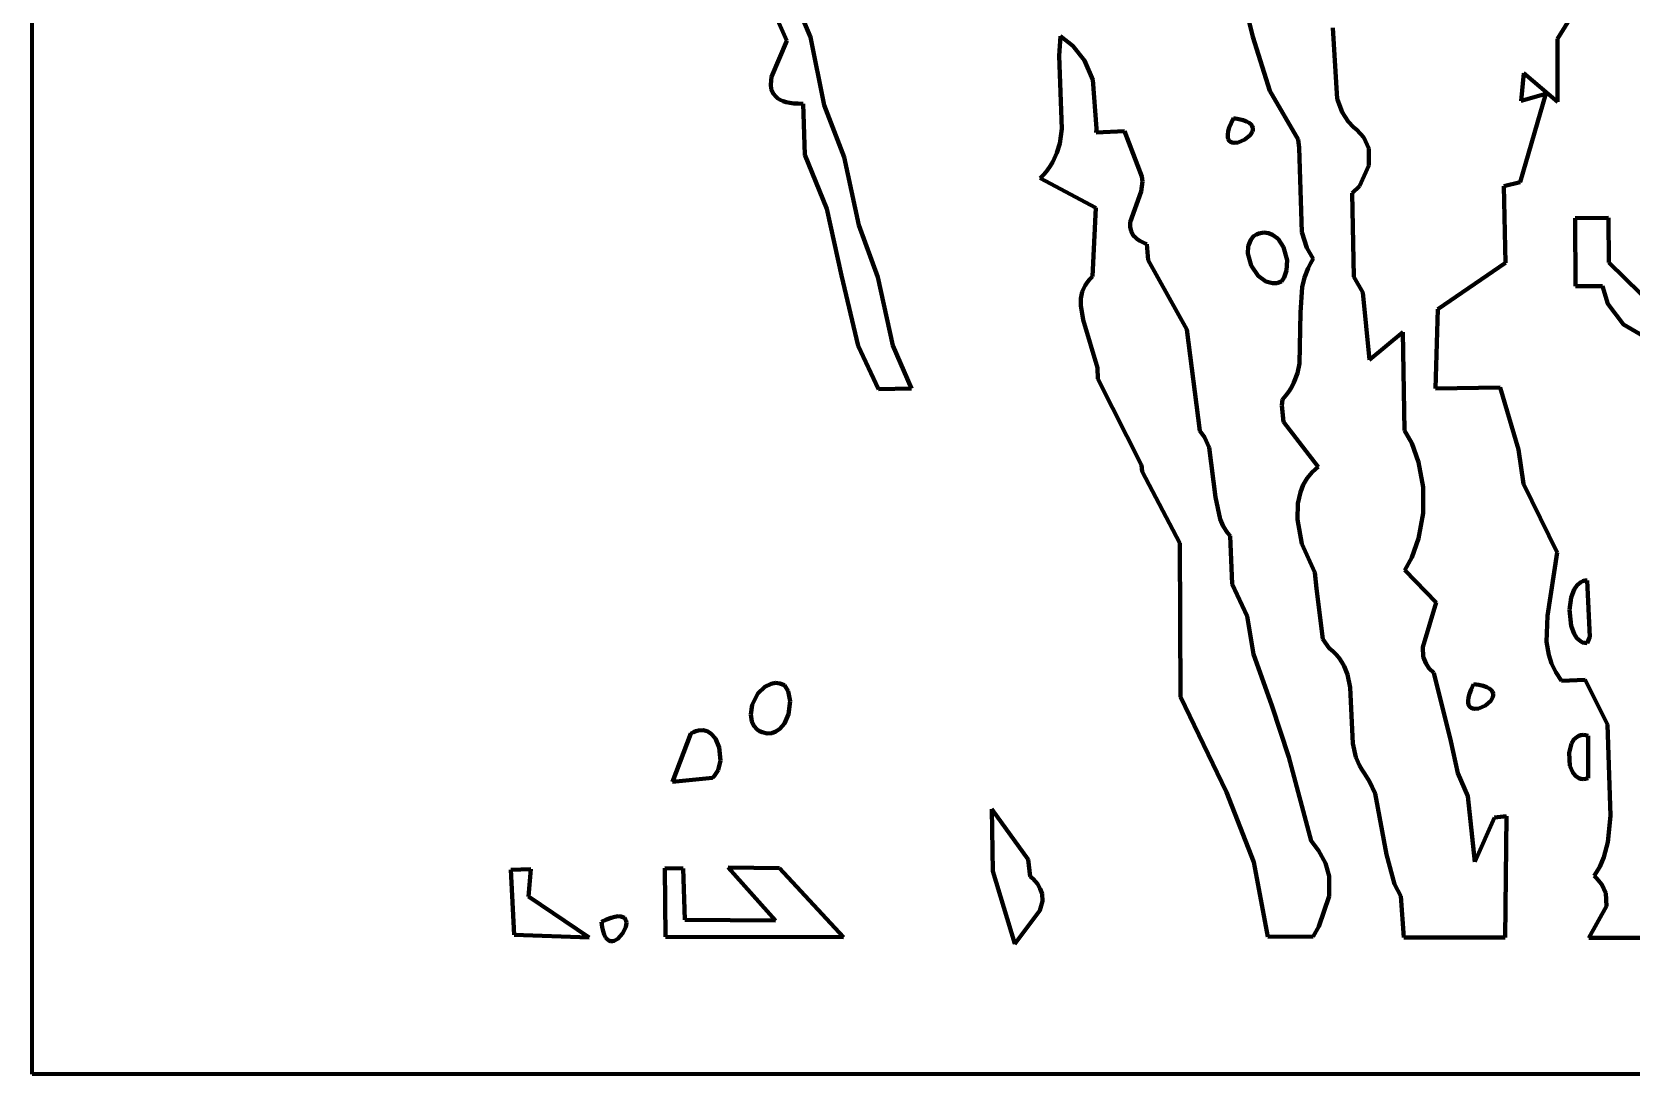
# Model space of a CAD drawing. Header units: millimetres. Extents: x 0 to 6.58, y 0 to 6.88.
# Drawn here: x 0 to 1.297, y 0 to 0.845 of the extents above; entities that cross this region are included whole.
import ezdxf

# ---------------------------------------------------------------- set-up
doc = ezdxf.new("R2010")
doc.units = ezdxf.units.MM
doc.layers.add('color#020202ff', color=7, linetype='CONTINUOUS', lineweight=100)
doc.layers.add('color#ffffffff', color=7, linetype='CONTINUOUS', lineweight=100)

msp = doc.modelspace()

# ---------------------------------------------------------------- linework, layer by layer
at = {"layer": 'color#020202ff'}
for p, q in [((0.9894, 0.8411), (0.9699, 0.9198)), ((0.613, 0.8838), (0.6309, 0.8406)), ((1.2365, 0.8393), (1.2629, 0.8822)), ((0.6118, 0.8378), (0.5925, 0.8814)), ((1.0542, 0.8482), (1.0579, 0.7907)), ((0.5994, 0.8086), (0.6118, 0.8378)), ((0.6309, 0.8406), (0.6421, 0.7856)), ((0.8324, 0.8256), (0.8335, 0.8416)), ((0.8335, 0.8416), (0.8436, 0.8336)), ((0.8436, 0.8336), (0.8529, 0.8219)), ((1.0032, 0.7973), (0.9894, 0.8411)), ((1.2364, 0.7882), (1.2365, 0.8393)), ((0.8347, 0.7664), (0.8324, 0.8256)), ((0.8529, 0.8219), (0.8599, 0.806)), ((0.5987, 0.8022), (0.5994, 0.8086)), ((0.8599, 0.806), (0.8628, 0.7667)), ((1.2069, 0.789), (1.2091, 0.8115)), ((1.2091, 0.8115), (1.2364, 0.7882)), ((0.5992, 0.7984), (0.5987, 0.8022)), ((0.6006, 0.7951), (0.5992, 0.7984)), ((0.603, 0.7922), (0.6006, 0.7951)), ((0.6046, 0.7909), (0.603, 0.7922)), ((1.0263, 0.7577), (1.0032, 0.7973)), ((1.206, 0.7232), (1.227, 0.7947)), ((1.227, 0.7947), (1.2069, 0.789)), ((0.6065, 0.7898), (0.6046, 0.7909)), ((0.6088, 0.7889), (0.6065, 0.7898)), ((0.6113, 0.7881), (0.6088, 0.7889)), ((0.6142, 0.7875), (0.6113, 0.7881)), ((0.6174, 0.787), (0.6142, 0.7875)), ((0.621, 0.7868), (0.6174, 0.787)), ((0.6249, 0.7867), (0.621, 0.7868)), ((0.6263, 0.7452), (0.6249, 0.7867)), ((0.6421, 0.7856), (0.6583, 0.7434)), ((1.0579, 0.7907), (1.0619, 0.7798)), ((1.0619, 0.7798), (1.0668, 0.7723)), ((0.8329, 0.7544), (0.8347, 0.7664)), ((0.8628, 0.7667), (0.8626, 0.7635)), ((0.9695, 0.7644), (0.9704, 0.7674)), ((0.9704, 0.7674), (0.9719, 0.771)), ((0.9719, 0.771), (0.9739, 0.775)), ((0.9739, 0.775), (0.9781, 0.7743)), ((0.9781, 0.7743), (0.9816, 0.7735)), ((0.9816, 0.7735), (0.9844, 0.7724)), ((0.9844, 0.7724), (0.9865, 0.7712)), ((0.9865, 0.7712), (0.988, 0.7699)), ((0.988, 0.7699), (0.989, 0.7685)), ((0.989, 0.7685), (0.9895, 0.7671)), ((0.9895, 0.7656), (0.9891, 0.7641)), ((0.9895, 0.7671), (0.9895, 0.7656)), ((1.0668, 0.7723), (1.0711, 0.7677)), ((1.0711, 0.7677), (1.0737, 0.7656)), ((1.0737, 0.7656), (1.0795, 0.7594)), ((0.8307, 0.7468), (0.8329, 0.7544)), ((0.8626, 0.7635), (0.8855, 0.7646)), ((0.8855, 0.7646), (0.8995, 0.7278)), ((0.9691, 0.7618), (0.9695, 0.7644)), ((0.9691, 0.7597), (0.9691, 0.7618)), ((0.9695, 0.758), (0.9691, 0.7597)), ((0.9703, 0.7567), (0.9695, 0.758)), ((0.9714, 0.7558), (0.9703, 0.7567)), ((0.9727, 0.7553), (0.9714, 0.7558)), ((0.9742, 0.755), (0.9727, 0.7553)), ((0.9776, 0.7554), (0.9742, 0.755)), ((0.9829, 0.7576), (0.9776, 0.7554)), ((0.9874, 0.7613), (0.9829, 0.7576)), ((0.9891, 0.7641), (0.9874, 0.7613)), ((1.0269, 0.751), (1.0263, 0.7577)), ((1.0795, 0.7594), (1.0834, 0.7504)), ((0.6443, 0.7015), (0.6263, 0.7452)), ((0.6583, 0.7434), (0.6701, 0.6882)), ((0.8253, 0.7361), (0.8274, 0.7396)), ((0.8274, 0.7396), (0.8307, 0.7468)), ((1.0291, 0.6827), (1.0269, 0.751)), ((1.0834, 0.7504), (1.0835, 0.7366)), ((0.8171, 0.7264), (0.8202, 0.7295)), ((0.8622, 0.7022), (0.8171, 0.7264)), ((0.8202, 0.7295), (0.8229, 0.7327)), ((0.8229, 0.7327), (0.8253, 0.7361)), ((0.8995, 0.7278), (0.9001, 0.7238)), ((1.0835, 0.7366), (1.0758, 0.72)), ((0.8989, 0.7155), (0.8901, 0.6907)), ((0.9001, 0.7238), (0.8989, 0.7155)), ((1.0758, 0.72), (1.07, 0.7142)), ((1.07, 0.7142), (1.0713, 0.6464)), ((1.1928, 0.7199), (1.206, 0.7232)), ((1.1941, 0.6576), (1.1928, 0.7199)), ((0.6561, 0.6475), (0.6443, 0.7015)), ((0.8595, 0.6467), (0.8622, 0.7022)), ((0.6701, 0.6882), (0.6856, 0.6462)), ((0.8901, 0.6907), (0.89, 0.6869)), ((1.2776, 0.6941), (1.2507, 0.694)), ((1.2507, 0.694), (1.2509, 0.6389)), ((1.2779, 0.6581), (1.2776, 0.6941)), ((0.89, 0.6869), (0.8908, 0.6834)), ((0.8908, 0.6834), (0.8926, 0.68)), ((0.8926, 0.68), (0.8941, 0.6784)), ((0.8941, 0.6784), (0.8958, 0.6769)), ((0.8958, 0.6769), (0.898, 0.6755)), ((0.898, 0.6755), (0.9006, 0.6741)), ((0.9857, 0.6711), (0.9877, 0.6764)), ((0.9877, 0.6764), (0.9901, 0.6794)), ((0.9901, 0.6794), (0.9923, 0.6806)), ((0.9923, 0.6806), (0.9944, 0.6814)), ((0.9944, 0.6814), (0.9984, 0.6822)), ((0.9984, 0.6822), (1.0021, 0.6819)), ((1.0021, 0.6819), (1.0055, 0.6805)), ((1.0055, 0.6805), (1.01, 0.6771)), ((1.01, 0.6771), (1.0144, 0.6703)), ((1.0333, 0.6699), (1.0291, 0.6827)), ((0.9006, 0.6741), (0.9035, 0.6728)), ((0.9035, 0.6728), (0.9046, 0.66)), ((0.9854, 0.6653), (0.9857, 0.6711)), ((0.988, 0.6555), (0.9854, 0.6653)), ((1.0144, 0.6703), (1.0172, 0.6599)), ((1.0384, 0.6609), (1.0333, 0.6699)), ((0.9046, 0.66), (0.9359, 0.6038)), ((0.9938, 0.6471), (0.988, 0.6555)), ((1.0168, 0.6515), (1.0149, 0.6458)), ((1.0172, 0.6599), (1.0168, 0.6515)), ((1.0313, 0.6459), (1.0342, 0.6535)), ((1.0342, 0.6535), (1.0361, 0.6572)), ((1.0361, 0.6572), (1.0384, 0.6609)), ((1.1395, 0.6201), (1.1941, 0.6576)), ((1.3581, 0.5794), (1.2779, 0.6581)), ((0.6697, 0.5905), (0.6561, 0.6475)), ((0.6856, 0.6462), (0.6976, 0.5906)), ((0.8512, 0.6341), (0.8522, 0.6367)), ((0.8522, 0.6367), (0.8535, 0.6393)), ((0.8535, 0.6393), (0.8551, 0.6418)), ((0.8551, 0.6418), (0.8571, 0.6443)), ((0.8571, 0.6443), (0.8595, 0.6467)), ((1, 0.6426), (0.9938, 0.6471)), ((1.0053, 0.6411), (1, 0.6426)), ((1.009, 0.6413), (1.0053, 0.6411)), ((1.0127, 0.6425), (1.009, 0.6413)), ((1.0149, 0.6458), (1.0127, 0.6425)), ((1.028, 0.6174), (1.0294, 0.638)), ((1.0294, 0.638), (1.0313, 0.6459)), ((1.0713, 0.6464), (1.0787, 0.6338)), ((1.2509, 0.6389), (1.2729, 0.6389)), ((1.2729, 0.6389), (1.2771, 0.6245)), ((0.85, 0.6231), (0.8501, 0.6287)), ((0.852, 0.6116), (0.85, 0.6231)), ((0.8501, 0.6287), (0.8512, 0.6341)), ((1.0787, 0.6338), (1.084, 0.5792)), ((1.2771, 0.6245), (1.2898, 0.6077)), ((0.8636, 0.5726), (0.852, 0.6116)), ((1.0273, 0.5761), (1.028, 0.6174)), ((1.1374, 0.5559), (1.1395, 0.6201)), ((0.9359, 0.6038), (0.9466, 0.5216)), ((1.084, 0.5792), (1.111, 0.6015)), ((1.111, 0.6015), (1.1125, 0.5219)), ((1.2898, 0.6077), (1.319, 0.5907)), ((0.6862, 0.5554), (0.6697, 0.5905)), ((0.6976, 0.5906), (0.7129, 0.5559)), ((0.8638, 0.5638), (0.8636, 0.5726)), ((1.0256, 0.5683), (1.0273, 0.5761)), ((0.8992, 0.4937), (0.8638, 0.5638)), ((1.021, 0.5572), (1.0228, 0.5608)), ((1.0228, 0.5608), (1.0256, 0.5683)), ((0.7129, 0.5559), (0.6862, 0.5554)), ((1.0129, 0.5421), (1.0134, 0.5469)), ((1.0134, 0.5469), (1.0163, 0.5502)), ((1.0163, 0.5502), (1.0189, 0.5537)), ((1.0189, 0.5537), (1.021, 0.5572)), ((1.1899, 0.5566), (1.1374, 0.5559)), ((1.2049, 0.5064), (1.1899, 0.5566)), ((1.0143, 0.5287), (1.0129, 0.5421)), ((0.9466, 0.5216), (0.9503, 0.5164)), ((1.0424, 0.4924), (1.0143, 0.5287)), ((1.1125, 0.5219), (1.1182, 0.5114)), ((0.9503, 0.5164), (0.9541, 0.5079)), ((0.9541, 0.5079), (0.9591, 0.4678)), ((1.1182, 0.5114), (1.1238, 0.4962)), ((1.2089, 0.4784), (1.2049, 0.5064)), ((0.8998, 0.4886), (0.8992, 0.4937)), ((1.1238, 0.4962), (1.1275, 0.4757)), ((0.9303, 0.4303), (0.8998, 0.4886)), ((1.0303, 0.4776), (1.0335, 0.483)), ((1.0335, 0.483), (1.0375, 0.488)), ((1.0375, 0.488), (1.0424, 0.4924)), ((0.9591, 0.4678), (0.9629, 0.4498)), ((1.026, 0.4625), (1.028, 0.4718)), ((1.028, 0.4718), (1.0303, 0.4776)), ((1.1275, 0.4757), (1.1274, 0.4547)), ((1.236, 0.4228), (1.2089, 0.4784)), ((1.0257, 0.4495), (1.026, 0.4625)), ((1.1274, 0.4547), (1.1238, 0.4342)), ((0.9629, 0.4498), (0.9655, 0.4442)), ((0.9655, 0.4442), (0.9689, 0.4389)), ((1.0293, 0.4299), (1.0257, 0.4495)), ((0.9309, 0.3057), (0.9303, 0.4303)), ((0.9689, 0.4389), (0.971, 0.4364)), ((0.971, 0.4364), (0.9727, 0.3972)), ((1.0397, 0.4066), (1.0293, 0.4299)), ((1.1238, 0.4342), (1.1183, 0.4189)), ((1.1183, 0.4189), (1.1127, 0.4084)), ((1.2282, 0.3715), (1.236, 0.4228)), ((1.041, 0.3936), (1.0397, 0.4066)), ((1.1127, 0.4084), (1.138, 0.3823)), ((0.9727, 0.3972), (0.9849, 0.3713)), ((1.0461, 0.3525), (1.041, 0.3936)), ((1.25, 0.3929), (1.2475, 0.3864)), ((1.2523, 0.3964), (1.25, 0.3929)), ((1.2552, 0.3988), (1.2523, 0.3964)), ((1.2568, 0.3996), (1.2552, 0.3988)), ((1.2586, 0.4001), (1.2568, 0.3996)), ((1.2605, 0.4002), (1.2586, 0.4001)), ((1.2627, 0.3546), (1.2605, 0.4002)), ((1.138, 0.3823), (1.1271, 0.346)), ((1.2475, 0.3864), (1.2461, 0.3763)), ((1.2461, 0.3763), (1.2474, 0.3634)), ((0.9849, 0.3713), (0.9899, 0.3405)), ((1.2274, 0.3503), (1.2282, 0.3715)), ((1.2474, 0.3634), (1.2498, 0.3569)), ((1.0514, 0.3454), (1.0461, 0.3525)), ((1.2293, 0.3398), (1.2274, 0.3503)), ((1.2498, 0.3569), (1.2521, 0.3534)), ((1.2521, 0.3534), (1.255, 0.3509)), ((1.255, 0.3509), (1.2566, 0.35)), ((1.2603, 0.3493), (1.2627, 0.3546)), ((0.9899, 0.3405), (1.0048, 0.2987)), ((1.0545, 0.3427), (1.0514, 0.3454)), ((1.0573, 0.3399), (1.0545, 0.3427)), ((1.0597, 0.337), (1.0573, 0.3399)), ((1.1271, 0.346), (1.1276, 0.3382)), ((1.1276, 0.3382), (1.1299, 0.3326)), ((1.2316, 0.3328), (1.2293, 0.3398)), ((1.2566, 0.35), (1.2584, 0.3495)), ((1.2584, 0.3495), (1.2603, 0.3493)), ((1.0617, 0.3339), (1.0597, 0.337)), ((1.0635, 0.3307), (1.0617, 0.3339)), ((1.0661, 0.324), (1.0635, 0.3307)), ((1.1299, 0.3326), (1.1325, 0.3289)), ((1.1325, 0.3289), (1.1361, 0.3254)), ((1.1361, 0.3254), (1.1498, 0.2698)), ((1.235, 0.3258), (1.2316, 0.3328)), ((1.2396, 0.3189), (1.235, 0.3258)), ((0.5884, 0.3085), (0.594, 0.314)), ((0.594, 0.314), (0.599, 0.3165)), ((0.599, 0.3165), (0.6025, 0.3171)), ((0.6025, 0.3171), (0.6062, 0.3167)), ((0.6062, 0.3167), (0.6099, 0.3153)), ((0.6099, 0.3153), (0.6129, 0.3103)), ((1.0683, 0.3134), (1.0661, 0.324)), ((1.0705, 0.2679), (1.0683, 0.3134)), ((1.1651, 0.3083), (1.1664, 0.3119)), ((1.1664, 0.3119), (1.1684, 0.316)), ((1.1684, 0.316), (1.1726, 0.3155)), ((1.1726, 0.3155), (1.1761, 0.3147)), ((1.1761, 0.3147), (1.179, 0.3137)), ((1.179, 0.3137), (1.1811, 0.3126)), ((1.1811, 0.3126), (1.1827, 0.3114)), ((1.1827, 0.3114), (1.1837, 0.31)), ((1.2588, 0.3196), (1.2396, 0.3189)), ((1.277, 0.2834), (1.2588, 0.3196)), ((0.5825, 0.2914), (0.5837, 0.2993)), ((0.5837, 0.2993), (0.5884, 0.3085)), ((0.6129, 0.3103), (0.6146, 0.3023)), ((0.6146, 0.3023), (0.6132, 0.2917)), ((0.9682, 0.2284), (0.9309, 0.3057)), ((1.0048, 0.2987), (1.0185, 0.2569)), ((1.164, 0.3027), (1.1643, 0.3052)), ((1.1641, 0.3006), (1.164, 0.3027)), ((1.1646, 0.2989), (1.1641, 0.3006)), ((1.1643, 0.3052), (1.1651, 0.3083)), ((1.1654, 0.2977), (1.1646, 0.2989)), ((1.178, 0.2989), (1.1727, 0.2965)), ((1.1823, 0.3027), (1.178, 0.2989)), ((1.184, 0.3056), (1.1823, 0.3027)), ((1.1837, 0.31), (1.1843, 0.3086)), ((1.1843, 0.3071), (1.184, 0.3056)), ((1.1843, 0.3086), (1.1843, 0.3071)), ((0.5835, 0.2857), (0.5825, 0.2914)), ((0.5851, 0.2823), (0.5835, 0.2857)), ((0.6132, 0.2917), (0.6098, 0.2842)), ((1.1665, 0.2968), (1.1654, 0.2977)), ((1.1678, 0.2963), (1.1665, 0.2968)), ((1.1693, 0.2961), (1.1678, 0.2963)), ((1.1727, 0.2965), (1.1693, 0.2961)), ((0.5192, 0.2369), (0.5339, 0.276)), ((0.5339, 0.276), (0.536, 0.2772)), ((0.536, 0.2772), (0.5381, 0.2781)), ((0.5381, 0.2781), (0.5401, 0.2786)), ((0.5401, 0.2786), (0.5439, 0.2788)), ((0.5439, 0.2788), (0.5473, 0.278)), ((0.5473, 0.278), (0.5502, 0.2762)), ((0.5502, 0.2762), (0.5539, 0.2721)), ((0.5876, 0.2793), (0.5851, 0.2823)), ((0.5897, 0.278), (0.5876, 0.2793)), ((0.5918, 0.2771), (0.5897, 0.278)), ((0.5958, 0.2762), (0.5918, 0.2771)), ((0.5996, 0.2765), (0.5958, 0.2762)), ((0.6029, 0.2777), (0.5996, 0.2765)), ((0.606, 0.2798), (0.6029, 0.2777)), ((0.6098, 0.2842), (0.606, 0.2798)), ((1.2497, 0.2712), (1.2522, 0.2735)), ((1.2522, 0.2735), (1.2537, 0.2743)), ((1.2537, 0.2743), (1.2553, 0.2748)), ((1.2553, 0.2748), (1.2571, 0.275)), ((1.2571, 0.275), (1.259, 0.2748)), ((1.259, 0.2748), (1.2611, 0.2743)), ((1.2611, 0.2743), (1.2611, 0.2398)), ((1.2794, 0.2093), (1.277, 0.2834)), ((0.5539, 0.2721), (0.557, 0.2648)), ((0.557, 0.2648), (0.558, 0.2543)), ((1.073, 0.257), (1.0705, 0.2679)), ((1.1498, 0.2698), (1.1556, 0.2438)), ((1.2458, 0.2603), (1.2478, 0.268)), ((1.2465, 0.2498), (1.2458, 0.2603)), ((1.2478, 0.268), (1.2497, 0.2712)), ((0.558, 0.2543), (0.5561, 0.2464)), ((1.0185, 0.2569), (1.0368, 0.189)), ((1.0759, 0.2501), (1.073, 0.257)), ((1.0778, 0.2468), (1.0759, 0.2501)), ((1.08, 0.2436), (1.0778, 0.2468)), ((1.2488, 0.2445), (1.2465, 0.2498)), ((0.5515, 0.2401), (0.5192, 0.2369)), ((0.5529, 0.2414), (0.5515, 0.2401)), ((0.5561, 0.2464), (0.5529, 0.2414)), ((1.084, 0.2373), (1.08, 0.2436)), ((1.0885, 0.2274), (1.084, 0.2373)), ((1.1556, 0.2438), (1.1637, 0.2252)), ((1.251, 0.2417), (1.2488, 0.2445)), ((1.2538, 0.2399), (1.251, 0.2417)), ((1.2554, 0.2394), (1.2538, 0.2399)), ((1.2572, 0.2392), (1.2554, 0.2394)), ((1.2591, 0.2393), (1.2572, 0.2392)), ((1.2611, 0.2398), (1.2591, 0.2393)), ((0.9903, 0.1719), (0.9682, 0.2284)), ((1.0977, 0.178), (1.0885, 0.2274)), ((1.1637, 0.2252), (1.1693, 0.1721)), ((0.7778, 0.2148), (0.8073, 0.174)), ((0.7787, 0.1646), (0.7778, 0.2148)), ((1.1693, 0.1721), (1.1852, 0.208)), ((1.1852, 0.208), (1.1951, 0.2092)), ((1.1951, 0.2092), (1.194, 0.1108)), ((1.2773, 0.188), (1.2794, 0.2093)), ((1.0368, 0.189), (1.0428, 0.1813)), ((1.2739, 0.1759), (1.2773, 0.188)), ((0.8073, 0.174), (0.809, 0.1602)), ((1.0016, 0.1111), (0.9903, 0.1719)), ((1.0428, 0.1813), (1.0484, 0.171)), ((1.0484, 0.171), (1.0513, 0.1604)), ((1.1043, 0.1539), (1.0977, 0.178)), ((1.2706, 0.1681), (1.2739, 0.1759)), ((0.3882, 0.1656), (0.4043, 0.166)), ((0.3908, 0.1128), (0.3882, 0.1656)), ((0.4043, 0.166), (0.4025, 0.1438)), ((0.5128, 0.1669), (0.5278, 0.1666)), ((0.5134, 0.1113), (0.5128, 0.1669)), ((0.5278, 0.1666), (0.529, 0.1251)), ((0.6025, 0.1244), (0.5643, 0.1675)), ((0.5643, 0.1675), (0.6058, 0.1668)), ((0.6058, 0.1668), (0.6578, 0.111)), ((0.7965, 0.1055), (0.7787, 0.1646)), ((0.809, 0.1602), (0.8113, 0.1582)), ((0.8113, 0.1582), (0.8148, 0.1541)), ((1.0513, 0.1604), (1.0512, 0.1443)), ((1.2662, 0.1606), (1.2706, 0.1681)), ((1.268, 0.1589), (1.2662, 0.1606)), ((1.2722, 0.1536), (1.268, 0.1589)), ((0.4025, 0.1438), (0.4516, 0.1106)), ((0.8148, 0.1541), (0.8172, 0.1501)), ((0.8172, 0.1501), (0.8186, 0.1461)), ((0.8186, 0.1461), (0.8189, 0.1402)), ((1.0512, 0.1443), (1.0429, 0.1197)), ((1.1094, 0.1442), (1.1043, 0.1539)), ((1.1118, 0.1107), (1.1094, 0.1442)), ((1.2755, 0.1466), (1.2722, 0.1536)), ((1.2762, 0.1361), (1.2755, 0.1466)), ((0.8168, 0.1326), (0.7965, 0.1055)), ((0.8189, 0.1402), (0.8168, 0.1326)), ((1.2617, 0.1103), (1.2762, 0.1361)), ((0.4616, 0.1234), (0.4657, 0.1254)), ((0.4621, 0.1192), (0.4616, 0.1234)), ((0.4628, 0.1157), (0.4621, 0.1192)), ((0.4657, 0.1254), (0.4694, 0.1267)), ((0.4694, 0.1267), (0.4725, 0.1275)), ((0.4725, 0.1275), (0.4751, 0.1279)), ((0.4751, 0.1279), (0.4772, 0.1278)), ((0.4772, 0.1278), (0.4789, 0.1273)), ((0.4812, 0.1192), (0.4787, 0.114)), ((0.4789, 0.1273), (0.4801, 0.1265)), ((0.4801, 0.1265), (0.481, 0.1254)), ((0.481, 0.1254), (0.4815, 0.1241)), ((0.4817, 0.1226), (0.4812, 0.1192)), ((0.4815, 0.1241), (0.4817, 0.1226)), ((0.529, 0.1251), (0.6025, 0.1244)), ((1.0429, 0.1197), (1.0384, 0.1114)), ((0.4516, 0.1106), (0.3908, 0.1128)), ((0.4638, 0.113), (0.4628, 0.1157)), ((0.4649, 0.1108), (0.4638, 0.113)), ((0.4661, 0.1093), (0.4649, 0.1108)), ((0.4675, 0.1083), (0.4661, 0.1093)), ((0.4689, 0.1077), (0.4675, 0.1083)), ((0.4704, 0.1077), (0.4689, 0.1077)), ((0.4719, 0.108), (0.4704, 0.1077)), ((0.4748, 0.1097), (0.4719, 0.108)), ((0.4787, 0.114), (0.4748, 0.1097)), ((0.6578, 0.111), (0.5134, 0.1113)), ((1.0384, 0.1114), (1.0016, 0.1111)), ((1.194, 0.1108), (1.1118, 0.1107)), ((1.4261, 0.1105), (1.2617, 0.1103))]:
    msp.add_line(p, q, dxfattribs=at)
at = {"layer": 'color#ffffffff'}
for p, q in [((0, 0), (0, 6.875)), ((0.9699, 0.9198), (0.9894, 0.8411)), ((0.6309, 0.8406), (0.613, 0.8838)), ((1.2629, 0.8822), (1.2365, 0.8393)), ((0.5925, 0.8814), (0.6118, 0.8378)), ((1.0579, 0.7907), (1.0542, 0.8482)), ((0.6118, 0.8378), (0.5994, 0.8086)), ((0.6421, 0.7856), (0.6309, 0.8406)), ((0.8335, 0.8416), (0.8324, 0.8256)), ((0.8436, 0.8336), (0.8335, 0.8416)), ((0.8529, 0.8219), (0.8436, 0.8336)), ((0.9894, 0.8411), (1.0032, 0.7973)), ((1.2365, 0.8393), (1.2364, 0.7882)), ((0.8324, 0.8256), (0.8347, 0.7664)), ((0.8599, 0.806), (0.8529, 0.8219)), ((0.5994, 0.8086), (0.5987, 0.8022)), ((0.8628, 0.7667), (0.8599, 0.806)), ((1.2091, 0.8115), (1.2069, 0.789)), ((1.2364, 0.7882), (1.2091, 0.8115)), ((0.5987, 0.8022), (0.5992, 0.7984)), ((0.5992, 0.7984), (0.6006, 0.7951)), ((0.6006, 0.7951), (0.603, 0.7922)), ((0.603, 0.7922), (0.6046, 0.7909)), ((1.0032, 0.7973), (1.0263, 0.7577)), ((1.227, 0.7947), (1.206, 0.7232)), ((1.2069, 0.789), (1.227, 0.7947)), ((0.6046, 0.7909), (0.6065, 0.7898)), ((0.6065, 0.7898), (0.6088, 0.7889)), ((0.6088, 0.7889), (0.6113, 0.7881)), ((0.6113, 0.7881), (0.6142, 0.7875)), ((0.6142, 0.7875), (0.6174, 0.787)), ((0.6174, 0.787), (0.621, 0.7868)), ((0.621, 0.7868), (0.6249, 0.7867)), ((0.6249, 0.7867), (0.6263, 0.7452)), ((0.6583, 0.7434), (0.6421, 0.7856)), ((1.0619, 0.7798), (1.0579, 0.7907)), ((1.0668, 0.7723), (1.0619, 0.7798)), ((0.8347, 0.7664), (0.8329, 0.7544)), ((0.8626, 0.7635), (0.8628, 0.7667)), ((0.9704, 0.7674), (0.9695, 0.7644)), ((0.9719, 0.771), (0.9704, 0.7674)), ((0.9739, 0.775), (0.9719, 0.771)), ((0.9781, 0.7743), (0.9739, 0.775)), ((0.9816, 0.7735), (0.9781, 0.7743)), ((0.9844, 0.7724), (0.9816, 0.7735)), ((0.9865, 0.7712), (0.9844, 0.7724)), ((0.988, 0.7699), (0.9865, 0.7712)), ((0.989, 0.7685), (0.988, 0.7699)), ((0.9895, 0.7671), (0.989, 0.7685)), ((0.9891, 0.7641), (0.9895, 0.7656)), ((0.9895, 0.7656), (0.9895, 0.7671)), ((1.0711, 0.7677), (1.0668, 0.7723)), ((1.0737, 0.7656), (1.0711, 0.7677)), ((1.0795, 0.7594), (1.0737, 0.7656)), ((0.8329, 0.7544), (0.8307, 0.7468)), ((0.8855, 0.7646), (0.8626, 0.7635)), ((0.8995, 0.7278), (0.8855, 0.7646)), ((0.9695, 0.7644), (0.9691, 0.7618)), ((0.9691, 0.7618), (0.9691, 0.7597)), ((0.9691, 0.7597), (0.9695, 0.758)), ((0.9695, 0.758), (0.9703, 0.7567)), ((0.9703, 0.7567), (0.9714, 0.7558)), ((0.9714, 0.7558), (0.9727, 0.7553)), ((0.9727, 0.7553), (0.9742, 0.755)), ((0.9742, 0.755), (0.9776, 0.7554)), ((0.9776, 0.7554), (0.9829, 0.7576)), ((0.9829, 0.7576), (0.9874, 0.7613)), ((0.9874, 0.7613), (0.9891, 0.7641)), ((1.0263, 0.7577), (1.0269, 0.751)), ((1.0834, 0.7504), (1.0795, 0.7594)), ((0.6263, 0.7452), (0.6443, 0.7015)), ((0.6701, 0.6882), (0.6583, 0.7434)), ((0.8274, 0.7396), (0.8253, 0.7361)), ((0.8307, 0.7468), (0.8274, 0.7396)), ((1.0269, 0.751), (1.0291, 0.6827)), ((1.0835, 0.7366), (1.0834, 0.7504)), ((0.8202, 0.7295), (0.8171, 0.7264)), ((0.8171, 0.7264), (0.8622, 0.7022)), ((0.8229, 0.7327), (0.8202, 0.7295)), ((0.8253, 0.7361), (0.8229, 0.7327)), ((0.9001, 0.7238), (0.8995, 0.7278)), ((1.0758, 0.72), (1.0835, 0.7366)), ((0.8901, 0.6907), (0.8989, 0.7155)), ((0.8989, 0.7155), (0.9001, 0.7238)), ((1.07, 0.7142), (1.0758, 0.72)), ((1.0713, 0.6464), (1.07, 0.7142)), ((1.206, 0.7232), (1.1928, 0.7199)), ((1.1928, 0.7199), (1.1941, 0.6576)), ((0.6443, 0.7015), (0.6561, 0.6475)), ((0.8622, 0.7022), (0.8595, 0.6467)), ((0.6856, 0.6462), (0.6701, 0.6882)), ((0.89, 0.6869), (0.8901, 0.6907)), ((1.2507, 0.694), (1.2776, 0.6941)), ((1.2509, 0.6389), (1.2507, 0.694)), ((1.2776, 0.6941), (1.2779, 0.6581)), ((0.8908, 0.6834), (0.89, 0.6869)), ((0.8926, 0.68), (0.8908, 0.6834)), ((0.8941, 0.6784), (0.8926, 0.68)), ((0.8958, 0.6769), (0.8941, 0.6784)), ((0.898, 0.6755), (0.8958, 0.6769)), ((0.9006, 0.6741), (0.898, 0.6755)), ((0.9877, 0.6764), (0.9857, 0.6711)), ((0.9901, 0.6794), (0.9877, 0.6764)), ((0.9923, 0.6806), (0.9901, 0.6794)), ((0.9944, 0.6814), (0.9923, 0.6806)), ((0.9984, 0.6822), (0.9944, 0.6814)), ((1.0021, 0.6819), (0.9984, 0.6822)), ((1.0055, 0.6805), (1.0021, 0.6819)), ((1.01, 0.6771), (1.0055, 0.6805)), ((1.0144, 0.6703), (1.01, 0.6771)), ((1.0291, 0.6827), (1.0333, 0.6699)), ((0.9035, 0.6728), (0.9006, 0.6741)), ((0.9046, 0.66), (0.9035, 0.6728)), ((0.9857, 0.6711), (0.9854, 0.6653)), ((0.9854, 0.6653), (0.988, 0.6555)), ((1.0172, 0.6599), (1.0144, 0.6703)), ((1.0333, 0.6699), (1.0384, 0.6609)), ((0.9359, 0.6038), (0.9046, 0.66)), ((0.988, 0.6555), (0.9938, 0.6471)), ((1.0149, 0.6458), (1.0168, 0.6515)), ((1.0168, 0.6515), (1.0172, 0.6599)), ((1.0342, 0.6535), (1.0313, 0.6459)), ((1.0361, 0.6572), (1.0342, 0.6535)), ((1.0384, 0.6609), (1.0361, 0.6572)), ((1.1941, 0.6576), (1.1395, 0.6201)), ((1.2779, 0.6581), (1.3581, 0.5794)), ((0.6561, 0.6475), (0.6697, 0.5905)), ((0.6976, 0.5906), (0.6856, 0.6462)), ((0.8522, 0.6367), (0.8512, 0.6341)), ((0.8535, 0.6393), (0.8522, 0.6367)), ((0.8551, 0.6418), (0.8535, 0.6393)), ((0.8571, 0.6443), (0.8551, 0.6418)), ((0.8595, 0.6467), (0.8571, 0.6443)), ((0.9938, 0.6471), (1, 0.6426)), ((1, 0.6426), (1.0053, 0.6411)), ((1.0053, 0.6411), (1.009, 0.6413)), ((1.009, 0.6413), (1.0127, 0.6425)), ((1.0127, 0.6425), (1.0149, 0.6458)), ((1.0294, 0.638), (1.028, 0.6174)), ((1.0313, 0.6459), (1.0294, 0.638)), ((1.0787, 0.6338), (1.0713, 0.6464)), ((1.2729, 0.6389), (1.2509, 0.6389)), ((1.2771, 0.6245), (1.2729, 0.6389)), ((0.8501, 0.6287), (0.85, 0.6231)), ((0.85, 0.6231), (0.852, 0.6116)), ((0.8512, 0.6341), (0.8501, 0.6287)), ((1.084, 0.5792), (1.0787, 0.6338)), ((1.2898, 0.6077), (1.2771, 0.6245)), ((0.852, 0.6116), (0.8636, 0.5726)), ((1.028, 0.6174), (1.0273, 0.5761)), ((1.1395, 0.6201), (1.1374, 0.5559)), ((0.9466, 0.5216), (0.9359, 0.6038)), ((1.111, 0.6015), (1.084, 0.5792)), ((1.1125, 0.5219), (1.111, 0.6015)), ((1.319, 0.5907), (1.2898, 0.6077)), ((0.6697, 0.5905), (0.6862, 0.5554)), ((0.7129, 0.5559), (0.6976, 0.5906)), ((0.8636, 0.5726), (0.8638, 0.5638)), ((1.0273, 0.5761), (1.0256, 0.5683)), ((0.8638, 0.5638), (0.8992, 0.4937)), ((1.0228, 0.5608), (1.021, 0.5572)), ((1.0256, 0.5683), (1.0228, 0.5608)), ((0.6862, 0.5554), (0.7129, 0.5559)), ((1.0134, 0.5469), (1.0129, 0.5421)), ((1.0163, 0.5502), (1.0134, 0.5469)), ((1.0189, 0.5537), (1.0163, 0.5502)), ((1.021, 0.5572), (1.0189, 0.5537)), ((1.1374, 0.5559), (1.1899, 0.5566)), ((1.1899, 0.5566), (1.2049, 0.5064)), ((1.0129, 0.5421), (1.0143, 0.5287)), ((0.9503, 0.5164), (0.9466, 0.5216)), ((1.0143, 0.5287), (1.0424, 0.4924)), ((1.1182, 0.5114), (1.1125, 0.5219)), ((0.9541, 0.5079), (0.9503, 0.5164)), ((0.9591, 0.4678), (0.9541, 0.5079)), ((1.1238, 0.4962), (1.1182, 0.5114)), ((1.2049, 0.5064), (1.2089, 0.4784)), ((0.8992, 0.4937), (0.8998, 0.4886)), ((1.1275, 0.4757), (1.1238, 0.4962)), ((0.8998, 0.4886), (0.9303, 0.4303)), ((1.0335, 0.483), (1.0303, 0.4776)), ((1.0375, 0.488), (1.0335, 0.483)), ((1.0424, 0.4924), (1.0375, 0.488)), ((0.9629, 0.4498), (0.9591, 0.4678)), ((1.028, 0.4718), (1.026, 0.4625)), ((1.0303, 0.4776), (1.028, 0.4718)), ((1.1274, 0.4547), (1.1275, 0.4757)), ((1.2089, 0.4784), (1.236, 0.4228)), ((1.026, 0.4625), (1.0257, 0.4495)), ((1.1238, 0.4342), (1.1274, 0.4547)), ((0.9655, 0.4442), (0.9629, 0.4498)), ((0.9689, 0.4389), (0.9655, 0.4442)), ((1.0257, 0.4495), (1.0293, 0.4299)), ((0.9303, 0.4303), (0.9309, 0.3057)), ((0.971, 0.4364), (0.9689, 0.4389)), ((0.9727, 0.3972), (0.971, 0.4364)), ((1.0293, 0.4299), (1.0397, 0.4066)), ((1.1183, 0.4189), (1.1238, 0.4342)), ((1.1127, 0.4084), (1.1183, 0.4189)), ((1.236, 0.4228), (1.2282, 0.3715)), ((1.0397, 0.4066), (1.041, 0.3936)), ((1.138, 0.3823), (1.1127, 0.4084)), ((0.9849, 0.3713), (0.9727, 0.3972)), ((1.041, 0.3936), (1.0461, 0.3525)), ((1.2475, 0.3864), (1.25, 0.3929)), ((1.25, 0.3929), (1.2523, 0.3964)), ((1.2523, 0.3964), (1.2552, 0.3988)), ((1.2552, 0.3988), (1.2568, 0.3996)), ((1.2568, 0.3996), (1.2586, 0.4001)), ((1.2586, 0.4001), (1.2605, 0.4002)), ((1.2605, 0.4002), (1.2627, 0.3546)), ((1.1271, 0.346), (1.138, 0.3823)), ((1.2461, 0.3763), (1.2475, 0.3864)), ((1.2474, 0.3634), (1.2461, 0.3763)), ((0.9899, 0.3405), (0.9849, 0.3713)), ((1.2282, 0.3715), (1.2274, 0.3503)), ((1.2498, 0.3569), (1.2474, 0.3634)), ((1.0461, 0.3525), (1.0514, 0.3454)), ((1.2274, 0.3503), (1.2293, 0.3398)), ((1.2521, 0.3534), (1.2498, 0.3569)), ((1.255, 0.3509), (1.2521, 0.3534)), ((1.2566, 0.35), (1.255, 0.3509)), ((1.2627, 0.3546), (1.2603, 0.3493)), ((1.0048, 0.2987), (0.9899, 0.3405)), ((1.0514, 0.3454), (1.0545, 0.3427)), ((1.0545, 0.3427), (1.0573, 0.3399)), ((1.0573, 0.3399), (1.0597, 0.337)), ((1.1276, 0.3382), (1.1271, 0.346)), ((1.1299, 0.3326), (1.1276, 0.3382)), ((1.2293, 0.3398), (1.2316, 0.3328)), ((1.2584, 0.3495), (1.2566, 0.35)), ((1.2603, 0.3493), (1.2584, 0.3495)), ((1.0597, 0.337), (1.0617, 0.3339)), ((1.0617, 0.3339), (1.0635, 0.3307)), ((1.0635, 0.3307), (1.0661, 0.324)), ((1.1325, 0.3289), (1.1299, 0.3326)), ((1.1361, 0.3254), (1.1325, 0.3289)), ((1.1498, 0.2698), (1.1361, 0.3254)), ((1.2316, 0.3328), (1.235, 0.3258)), ((1.235, 0.3258), (1.2396, 0.3189)), ((0.594, 0.314), (0.5884, 0.3085)), ((0.599, 0.3165), (0.594, 0.314)), ((0.6025, 0.3171), (0.599, 0.3165)), ((0.6062, 0.3167), (0.6025, 0.3171)), ((0.6099, 0.3153), (0.6062, 0.3167)), ((0.6129, 0.3103), (0.6099, 0.3153)), ((1.0661, 0.324), (1.0683, 0.3134)), ((1.0683, 0.3134), (1.0705, 0.2679)), ((1.1664, 0.3119), (1.1651, 0.3083)), ((1.1684, 0.316), (1.1664, 0.3119)), ((1.1726, 0.3155), (1.1684, 0.316)), ((1.1761, 0.3147), (1.1726, 0.3155)), ((1.179, 0.3137), (1.1761, 0.3147)), ((1.1811, 0.3126), (1.179, 0.3137)), ((1.1827, 0.3114), (1.1811, 0.3126)), ((1.1837, 0.31), (1.1827, 0.3114)), ((1.2396, 0.3189), (1.2588, 0.3196)), ((1.2588, 0.3196), (1.277, 0.2834)), ((0.5837, 0.2993), (0.5825, 0.2914)), ((0.5884, 0.3085), (0.5837, 0.2993)), ((0.6146, 0.3023), (0.6129, 0.3103)), ((0.6132, 0.2917), (0.6146, 0.3023)), ((0.9309, 0.3057), (0.9682, 0.2284)), ((1.0185, 0.2569), (1.0048, 0.2987)), ((1.1643, 0.3052), (1.164, 0.3027)), ((1.164, 0.3027), (1.1641, 0.3006)), ((1.1641, 0.3006), (1.1646, 0.2989)), ((1.1651, 0.3083), (1.1643, 0.3052)), ((1.1646, 0.2989), (1.1654, 0.2977)), ((1.1727, 0.2965), (1.178, 0.2989)), ((1.178, 0.2989), (1.1823, 0.3027)), ((1.1823, 0.3027), (1.184, 0.3056)), ((1.1843, 0.3086), (1.1837, 0.31)), ((1.184, 0.3056), (1.1843, 0.3071)), ((1.1843, 0.3071), (1.1843, 0.3086)), ((0.5825, 0.2914), (0.5835, 0.2857)), ((0.5835, 0.2857), (0.5851, 0.2823)), ((0.6098, 0.2842), (0.6132, 0.2917)), ((1.1654, 0.2977), (1.1665, 0.2968)), ((1.1665, 0.2968), (1.1678, 0.2963)), ((1.1678, 0.2963), (1.1693, 0.2961)), ((1.1693, 0.2961), (1.1727, 0.2965)), ((0.5339, 0.276), (0.5192, 0.2369)), ((0.536, 0.2772), (0.5339, 0.276)), ((0.5381, 0.2781), (0.536, 0.2772)), ((0.5401, 0.2786), (0.5381, 0.2781)), ((0.5439, 0.2788), (0.5401, 0.2786)), ((0.5473, 0.278), (0.5439, 0.2788)), ((0.5502, 0.2762), (0.5473, 0.278)), ((0.5539, 0.2721), (0.5502, 0.2762)), ((0.5851, 0.2823), (0.5876, 0.2793)), ((0.5876, 0.2793), (0.5897, 0.278)), ((0.5897, 0.278), (0.5918, 0.2771)), ((0.5918, 0.2771), (0.5958, 0.2762)), ((0.5958, 0.2762), (0.5996, 0.2765)), ((0.5996, 0.2765), (0.6029, 0.2777)), ((0.6029, 0.2777), (0.606, 0.2798)), ((0.606, 0.2798), (0.6098, 0.2842)), ((1.2522, 0.2735), (1.2497, 0.2712)), ((1.2537, 0.2743), (1.2522, 0.2735)), ((1.2553, 0.2748), (1.2537, 0.2743)), ((1.2571, 0.275), (1.2553, 0.2748)), ((1.259, 0.2748), (1.2571, 0.275)), ((1.2611, 0.2743), (1.259, 0.2748)), ((1.2611, 0.2398), (1.2611, 0.2743)), ((1.277, 0.2834), (1.2794, 0.2093)), ((0.557, 0.2648), (0.5539, 0.2721)), ((0.558, 0.2543), (0.557, 0.2648)), ((1.0705, 0.2679), (1.073, 0.257)), ((1.1556, 0.2438), (1.1498, 0.2698)), ((1.2478, 0.268), (1.2458, 0.2603)), ((1.2458, 0.2603), (1.2465, 0.2498)), ((1.2497, 0.2712), (1.2478, 0.268)), ((0.5561, 0.2464), (0.558, 0.2543)), ((1.0368, 0.189), (1.0185, 0.2569)), ((1.073, 0.257), (1.0759, 0.2501)), ((1.0759, 0.2501), (1.0778, 0.2468)), ((1.0778, 0.2468), (1.08, 0.2436)), ((1.2465, 0.2498), (1.2488, 0.2445)), ((0.5192, 0.2369), (0.5515, 0.2401)), ((0.5515, 0.2401), (0.5529, 0.2414)), ((0.5529, 0.2414), (0.5561, 0.2464)), ((1.08, 0.2436), (1.084, 0.2373)), ((1.084, 0.2373), (1.0885, 0.2274)), ((1.1637, 0.2252), (1.1556, 0.2438)), ((1.2488, 0.2445), (1.251, 0.2417)), ((1.251, 0.2417), (1.2538, 0.2399)), ((1.2538, 0.2399), (1.2554, 0.2394)), ((1.2554, 0.2394), (1.2572, 0.2392)), ((1.2572, 0.2392), (1.2591, 0.2393)), ((1.2591, 0.2393), (1.2611, 0.2398)), ((0.9682, 0.2284), (0.9903, 0.1719)), ((1.0885, 0.2274), (1.0977, 0.178)), ((1.1693, 0.1721), (1.1637, 0.2252)), ((0.7778, 0.2148), (0.7787, 0.1646)), ((0.8073, 0.174), (0.7778, 0.2148)), ((1.1852, 0.208), (1.1693, 0.1721)), ((1.1951, 0.2092), (1.1852, 0.208)), ((1.194, 0.1108), (1.1951, 0.2092)), ((1.2794, 0.2093), (1.2773, 0.188)), ((1.0428, 0.1813), (1.0368, 0.189)), ((1.2773, 0.188), (1.2739, 0.1759)), ((0.809, 0.1602), (0.8073, 0.174)), ((0.9903, 0.1719), (1.0016, 0.1111)), ((1.0484, 0.171), (1.0428, 0.1813)), ((1.0513, 0.1604), (1.0484, 0.171)), ((1.0977, 0.178), (1.1043, 0.1539)), ((1.2739, 0.1759), (1.2706, 0.1681)), ((0.4043, 0.166), (0.3882, 0.1656)), ((0.3882, 0.1656), (0.3908, 0.1128)), ((0.4025, 0.1438), (0.4043, 0.166)), ((0.5128, 0.1669), (0.5134, 0.1113)), ((0.5278, 0.1666), (0.5128, 0.1669)), ((0.529, 0.1251), (0.5278, 0.1666)), ((0.6058, 0.1668), (0.5643, 0.1675)), ((0.5643, 0.1675), (0.6025, 0.1244)), ((0.6578, 0.111), (0.6058, 0.1668)), ((0.7787, 0.1646), (0.7965, 0.1055)), ((0.8113, 0.1582), (0.809, 0.1602)), ((0.8148, 0.1541), (0.8113, 0.1582)), ((1.0512, 0.1443), (1.0513, 0.1604)), ((1.2706, 0.1681), (1.2662, 0.1606)), ((1.2662, 0.1606), (1.268, 0.1589)), ((1.268, 0.1589), (1.2722, 0.1536)), ((0.4516, 0.1106), (0.4025, 0.1438)), ((0.8172, 0.1501), (0.8148, 0.1541)), ((0.8186, 0.1461), (0.8172, 0.1501)), ((0.8189, 0.1402), (0.8186, 0.1461)), ((1.0429, 0.1197), (1.0512, 0.1443)), ((1.1043, 0.1539), (1.1094, 0.1442)), ((1.1094, 0.1442), (1.1118, 0.1107)), ((1.2722, 0.1536), (1.2755, 0.1466)), ((1.2755, 0.1466), (1.2762, 0.1361)), ((0.7965, 0.1055), (0.8168, 0.1326)), ((0.8168, 0.1326), (0.8189, 0.1402)), ((1.2762, 0.1361), (1.2617, 0.1103)), ((0.4657, 0.1254), (0.4616, 0.1234)), ((0.4616, 0.1234), (0.4621, 0.1192)), ((0.4621, 0.1192), (0.4628, 0.1157)), ((0.4694, 0.1267), (0.4657, 0.1254)), ((0.4725, 0.1275), (0.4694, 0.1267)), ((0.4751, 0.1279), (0.4725, 0.1275)), ((0.4772, 0.1278), (0.4751, 0.1279)), ((0.4789, 0.1273), (0.4772, 0.1278)), ((0.4787, 0.114), (0.4812, 0.1192)), ((0.4801, 0.1265), (0.4789, 0.1273)), ((0.481, 0.1254), (0.4801, 0.1265)), ((0.4815, 0.1241), (0.481, 0.1254)), ((0.4812, 0.1192), (0.4817, 0.1226)), ((0.4817, 0.1226), (0.4815, 0.1241)), ((0.6025, 0.1244), (0.529, 0.1251)), ((1.0384, 0.1114), (1.0429, 0.1197)), ((0.3908, 0.1128), (0.4516, 0.1106)), ((0.4628, 0.1157), (0.4638, 0.113)), ((0.4638, 0.113), (0.4649, 0.1108)), ((0.4649, 0.1108), (0.4661, 0.1093)), ((0.4661, 0.1093), (0.4675, 0.1083)), ((0.4675, 0.1083), (0.4689, 0.1077)), ((0.4689, 0.1077), (0.4704, 0.1077)), ((0.4704, 0.1077), (0.4719, 0.108)), ((0.4719, 0.108), (0.4748, 0.1097)), ((0.4748, 0.1097), (0.4787, 0.114)), ((0.5134, 0.1113), (0.6578, 0.111)), ((1.0016, 0.1111), (1.0384, 0.1114)), ((1.1118, 0.1107), (1.194, 0.1108)), ((1.2617, 0.1103), (1.4261, 0.1105)), ((6.5833, 0), (0, 0))]:
    msp.add_line(p, q, dxfattribs=at)

doc.saveas('drawing.dxf')
